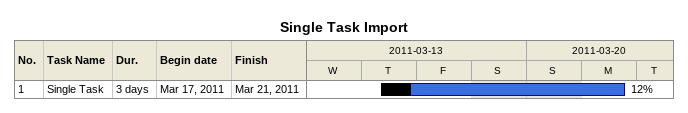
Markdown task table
Single Task Import

| ID | Task | Duration | Start | Finish | % complete |
|---|---|---|---|---|---|
| 1 | Single Task | 3d | 2011-03-17 | 2011-03-21 | 12 |
